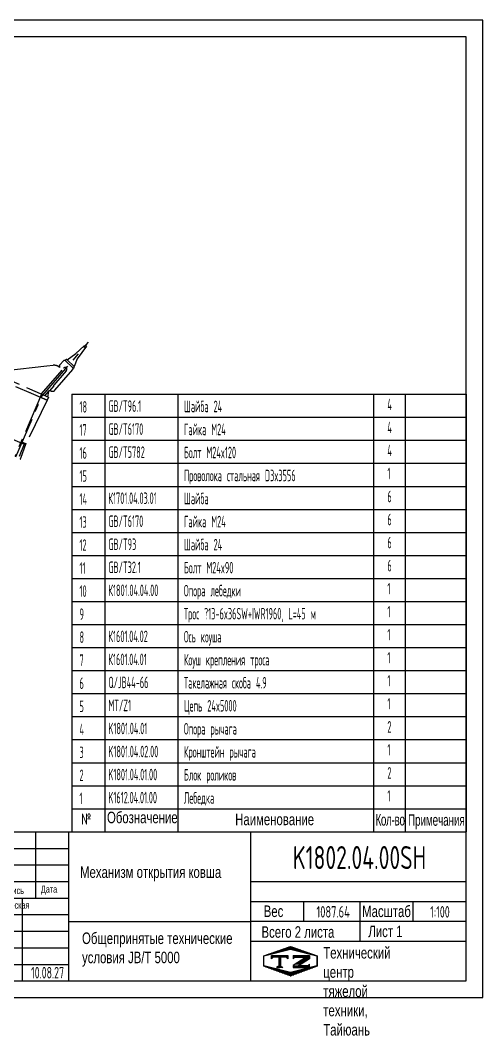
# Model space of a CAD drawing. Header units: millimetres. Extents: x 1289 to 43289, y -37 to 30828.
# Drawn here: x 29221 to 43289, y -37 to 30828 of the extents above; entities that cross this region are included whole.
import ezdxf
from ezdxf.enums import TextEntityAlignment as Align

# ---------------------------------------------------------------- set-up
doc = ezdxf.new("R2010")
doc.units = ezdxf.units.MM
doc.header["$LTSCALE"] = 1000
doc.linetypes.add('G', pattern=[2, 1.25, -0.25, 0.25, -0.25])
doc.linetypes.add('K', pattern=[2.5, 1.25, -0.25, 0.25, -0.25, 0.25, -0.25])
for name, color, linetype in [('01', 7, 'Continuous'), ('02', 1, 'Continuous'), ('05', 4, 'G'), ('07', 6, 'K'), ('11', 3, 'Continuous'), ('THICK', 7, 'Continuous')]:
    doc.layers.add(name, color=color, linetype=linetype)
doc.styles.add('HZLIB', font='TXT.shx', dxfattribs={"width": 0.5, "height": 350})
doc.styles.get("Standard").update_dxf_attribs({"font": 'isocp', "width": 0.707, "bigfont": 'intecad.shx'})

# ---------------------------------------------------------------- blocks, each defined once
blk = doc.blocks.new('*U41')
at = {"layer": '01'}
for points in [[(415, 292), (25, 292)], [(25, 292), (25, 5)], [(415, 5), (415, 292)], [(25, 5), (415, 5)]]:
    blk.add_lwpolyline(points, dxfattribs=at)
at = {"layer": '02'}
for points in [[(420, 297), (0, 297)], [(0, 297), (0, 0)], [(420, 0), (420, 297)], [(0, 0), (420, 0)]]:
    blk.add_lwpolyline(points, dxfattribs=at)
blk = doc.blocks.new('*X65')
at = {"color": 0}
for p, q in [((127.06, 7.8), (132.06, 7.8)), ((127.06, 7.5), (132.06, 7.5)), ((127.06, 7.2), (127.32, 7.2)), ((129.23, 6.3), (131.04, 6.3)), ((129.7, 6.6), (131.51, 6.6)), ((130.16, 6.9), (131.98, 6.9)), ((130.62, 7.2), (132.06, 7.2)), ((127.84, 5.4), (129.64, 5.4)), ((128.3, 5.7), (130.1, 5.7)), ((128.77, 6), (130.57, 6))]:
    blk.add_line(p, q, dxfattribs=at)
blk = doc.blocks.new('*X66')
at = {"color": 0}
for p, q in [((127.06, 4.8), (132.06, 4.8)), ((127.06, 4.5), (132.06, 4.5)), ((131.84, 5.1), (132.06, 5.1))]:
    blk.add_line(p, q, dxfattribs=at)
blk = doc.blocks.new('*X64')
at = {"color": 0}
for p, q in [((122.34, 4.5), (123.72, 4.5)), ((122.82, 4.8), (123.24, 4.8))]:
    blk.add_line(p, q, dxfattribs=at)
blk = doc.blocks.new('*X63')
at = {"color": 0}
for p, q in [((120.53, 7.8), (125.53, 7.8)), ((120.53, 7.5), (125.53, 7.5)), ((120.53, 7.2), (120.79, 7.2)), ((125.27, 7.2), (125.53, 7.2))]:
    blk.add_line(p, q, dxfattribs=at)
blk = doc.blocks.new('*X62')
at = {"color": 0}
for p, q in [((122.38, 9.3), (124.32, 9.3)), ((123.24, 9.6), (125.52, 9.6)), ((124.1, 9.9), (128.52, 9.9)), ((124.97, 10.2), (127.67, 10.2)), ((125.83, 10.5), (126.82, 10.5)), ((127.02, 9.6), (129.37, 9.6)), ((128.22, 9.3), (130.22, 9.3)), ((118.22, 7.8), (118.32, 7.8)), ((118.22, 7.5), (118.27, 7.5)), ((118.22, 7.2), (118.27, 7.2)), ((118.22, 6.9), (118.27, 6.9)), ((118.22, 6.6), (118.27, 6.6)), ((118.22, 6.3), (118.27, 6.3)), ((118.94, 8.1), (119.52, 8.1)), ((119.8, 8.4), (120.72, 8.4)), ((120.66, 8.7), (121.92, 8.7)), ((121.52, 9), (123.12, 9)), ((129.42, 9), (131.07, 9)), ((130.62, 8.7), (131.92, 8.7)), ((131.82, 8.4), (132.77, 8.4)), ((133.02, 8.1), (133.62, 8.1)), ((134.22, 7.8), (134.32, 7.8)), ((134.27, 7.5), (134.32, 7.5)), ((134.27, 7.2), (134.32, 7.2)), ((134.27, 6.9), (134.32, 6.9)), ((134.27, 6.6), (134.32, 6.6)), ((134.27, 6.3), (134.32, 6.3)), ((118.22, 6), (118.27, 6)), ((118.22, 5.7), (118.27, 5.7)), ((118.22, 5.4), (118.27, 5.4)), ((118.22, 5.1), (118.27, 5.1)), ((118.22, 4.8), (118.27, 4.8)), ((118.79, 4.5), (119.42, 4.5)), ((119.61, 4.2), (120.62, 4.2)), ((120.43, 3.9), (121.82, 3.9)), ((121.26, 3.6), (123.02, 3.6)), ((122.08, 3.3), (124.22, 3.3)), ((128.32, 3.3), (130.51, 3.3)), ((129.52, 3.6), (131.32, 3.6)), ((130.72, 3.9), (132.14, 3.9)), ((131.92, 4.2), (132.95, 4.2)), ((133.12, 4.5), (133.76, 4.5)), ((134.27, 6), (134.32, 6)), ((134.27, 5.7), (134.32, 5.7)), ((134.27, 5.4), (134.32, 5.4)), ((134.27, 5.1), (134.32, 5.1)), ((134.27, 4.8), (134.32, 4.8)), ((122.91, 3), (125.42, 3)), ((123.73, 2.7), (128.89, 2.7)), ((124.55, 2.4), (128.07, 2.4)), ((125.38, 2.1), (127.26, 2.1)), ((126.2, 1.8), (126.45, 1.8)), ((127.12, 3), (129.7, 3))]:
    blk.add_line(p, q, dxfattribs=at)

msp = doc.modelspace()

# ---------------------------------------------------------------- linework, layer by layer
for p, q in [((30789.16, 19462.27), (30789.16, 6162.27)), ((30789.16, 19462.27), (42789.16, 19462.27)), ((31789.16, 19462.27), (31789.16, 6162.27)), ((34016.66, 19462.27), (34016.66, 6162.27)), ((39964.04, 19462.27), (39964.04, 6162.27)), ((40932.45, 19462.27), (40932.45, 6162.27)), ((42789.16, 19462.27), (42789.16, 6162.27)), ((30789.16, 18762.27), (42789.16, 18762.27)), ((30789.16, 18062.27), (42789.16, 18062.27)), ((30789.16, 17362.27), (42789.16, 17362.27)), ((30789.16, 16662.27), (42789.16, 16662.27)), ((30789.16, 15962.27), (42789.16, 15962.27)), ((30789.16, 15262.27), (42789.16, 15262.27)), ((30789.16, 14562.27), (42789.16, 14562.27)), ((30789.16, 13862.27), (42789.16, 13862.27)), ((30789.16, 13162.27), (42789.16, 13162.27)), ((30789.16, 12462.27), (42789.16, 12462.27)), ((30789.16, 11762.27), (42789.16, 11762.27)), ((30789.16, 11062.27), (42789.16, 11062.27)), ((30789.16, 10362.27), (42789.16, 10362.27)), ((30789.16, 9662.27), (42789.16, 9662.27)), ((30789.16, 8962.27), (42789.16, 8962.27)), ((30789.16, 8262.27), (42789.16, 8262.27)), ((30789.16, 7562.27), (42789.16, 7562.27)), ((30789.16, 6862.27), (42789.16, 6862.27)), ((30789.16, 6162.27), (42789.16, 6162.27))]:
    msp.add_line(p, q)
at = {"layer": '05', "linetype": 'G'}
for p, q in [((29847.16, 19365.94), (31293.33, 21042.36)), ((29085.64, 17555.81), (29860.77, 19357.11))]:
    msp.add_line(p, q, dxfattribs=at)
at = {"layer": '07', "color": 6, "linetype": 'K'}
for p, q in [((30647.15, 20509.09), (30914.11, 20696.86)), ((30914.11, 20696.86), (31163.15, 20931.53)), ((31237.98, 20923.28), (30955.37, 20539.76)), ((31163.15, 20931.53), (31216.88, 20947.6)), ((31216.88, 20947.6), (31237.98, 20923.28)), ((30536.01, 20475.38), (30419.4, 20350.96)), ((30814.45, 20270.24), (30592.48, 20477.28)), ((30647.15, 20509.09), (30860.22, 20300.92)), ((30955.37, 20539.76), (30860.22, 20300.92)), ((28035.08, 20259), (29498.81, 19629.13)), ((28785.67, 20179.76), (30027.31, 20326)), ((30486.21, 20194.44), (29858.29, 19470.09)), ((30027.31, 20326), (30218.68, 20341.16)), ((30616.96, 20177.13), (30240.44, 19742.01)), ((30276.01, 19585.54), (30817.48, 20214.9)), ((30375.37, 20311.01), (30419.37, 20289.25)), ((30411.52, 20308.54), (30419.37, 20289.25)), ((29871.02, 19468.97), (29053.68, 17569.56)), ((30041.72, 19279.24), (29085.5, 19690.72)), ((29458.65, 19535.81), (30043.78, 19284.02)), ((29498.81, 19629.13), (30083.94, 19377.35)), ((30081.28, 19557.24), (29958.02, 19414.11)), ((30076.39, 19549.55), (30044.1, 19378.38)), ((30104.34, 19562.56), (30105.97, 19561.86)), ((30237.89, 19718.91), (30105.3, 19561.06)), ((30125.03, 19584.15), (30131.9, 19577.72)), ((30236.7, 19722.3), (30237.89, 19718.91)), ((30041.72, 19279.24), (29394.41, 17959.65)), ((30083.94, 19377.35), (30041.72, 19279.24)), ((28528.75, 18293.18), (29266.36, 17975.77)), ((29342.6, 17942.97), (29182.04, 17569.85)), ((29394.41, 17959.65), (29230.87, 17505.42)), ((29266.36, 17975.77), (29342.6, 17942.97)), ((29280.51, 18008.66), (29362.17, 17973.52)), ((29362.17, 17973.52), (29394.41, 17959.65))]:
    msp.add_line(p, q, dxfattribs=at)
for centre, radius, start, end in [((30565.2, 20448.03), 40, 46.992178, 136.856571), ((30627.31, 20480.29), 34.97, 55.441101, 184.941693), ((30242.37, 20042.1), 300, 63.684436, 94.529596), ((30448.58, 20323.6), 40, 136.856571, 202.117802), ((30585.86, 20221.27), 54, 305.160027, 148.623472), ((30836.63, 20286.63), 27.58, 216.464088, 31.202086), ((30787.16, 20240.99), 40, 319.292874, 46.992178), ((30096.44, 19544.19), 20, 66.717139, 139.264654), ((30200.2, 19650.76), 100, 226.918263, 319.292874), ((30255.57, 19728.93), 20, 139.129822, 199.345194), ((29136.79, 17539.29), 100, 327.484381, 340.199397)]:
    msp.add_arc(centre, radius, start, end, dxfattribs=at)
at = {"layer": 'THICK'}
for p, q in [((24638.94, 6162.27), (42789.16, 6162.27)), ((29690.61, 4147.11), (29690.61, 6162.27)), ((30698.19, 1628.15), (30698.19, 6162.27)), ((36239.88, 1628.15), (36239.88, 6162.27)), ((42789.16, 1628.15), (42789.16, 6162.27)), ((24652.7, 4650.9), (30698.19, 4650.9)), ((36239.88, 4650.9), (42789.16, 4650.9)), ((24652.7, 4147.11), (30698.19, 4147.11)), ((29287.57, 1628.15), (29287.57, 4147.11)), ((36239.88, 4046.35), (42789.16, 4046.35)), ((37852.01, 3441.8), (37852.01, 4046.35)), ((39564.9, 2837.25), (39564.9, 4046.35)), ((41177.03, 3441.8), (41177.03, 4046.35)), ((30698.19, 3433.07), (36239.88, 3433.07)), ((36239.88, 3441.8), (42789.16, 3441.8)), ((36239.88, 2837.25), (42789.16, 2837.25)), ((24652.7, 1628.15), (42789.16, 1628.15))]:
    msp.add_line(p, q, dxfattribs=at)
at = {"layer": 'THICK', "color": 3}
for p, q in [((24652.7, 5658.48), (30698.19, 5658.48)), ((24652.7, 5154.69), (30698.19, 5154.69)), ((24652.7, 3643.32), (30698.19, 3643.32)), ((24652.7, 3139.53), (30698.19, 3139.53)), ((24652.7, 2635.73), (30698.19, 2635.73)), ((36628.01, 2394.53), (37444.66, 2678.97)), ((36633.31, 2388.12), (37439.38, 2589.64)), ((37439.38, 2589.64), (38245.45, 2388.12)), ((37444.66, 2678.97), (38250.7, 2394.53)), ((36628.01, 2077.77), (36628.01, 2394.53)), ((36633.31, 2085.85), (36633.31, 2388.12)), ((36860.93, 2303.16), (36860.93, 2403.92)), ((36860.93, 2403.92), (37364.72, 2403.92)), ((36911.31, 2353.54), (36860.93, 2303.16)), ((37314.34, 2353.54), (36911.31, 2353.54)), ((37090.77, 2354.02), (37090.77, 2077.67)), ((37112.81, 2354.02), (37112.81, 2077.67)), ((37138, 2354.02), (37138, 2077.67)), ((37364.72, 2303.16), (37314.34, 2353.54)), ((37364.72, 2403.92), (37364.72, 2303.16)), ((37518.98, 2403.92), (37518.98, 2303.16)), ((37518.98, 2403.92), (38022.78, 2403.92)), ((37518.98, 2303.16), (37569.36, 2353.54)), ((37915.71, 2353.54), (37518.98, 2096.86)), ((37569.36, 2353.54), (37915.71, 2353.54)), ((38022.76, 2304.13), (37764.66, 2138.94)), ((38022.78, 2403.92), (38022.78, 2303.16)), ((38245.45, 2388.12), (38245.45, 2085.85)), ((38250.7, 2394.53), (38250.7, 2077.77)), ((24652.7, 2131.94), (30698.19, 2131.94)), ((37444.66, 1780.4), (36628.01, 2077.77)), ((37439.38, 1884.33), (36633.31, 2085.85)), ((37112.81, 2100.7), (37015.21, 2039.28)), ((37015.21, 2039.28), (37112.81, 2039.28)), ((37112.81, 2100.7), (37210.42, 2039.28)), ((37210.42, 2039.28), (37112.81, 2039.28)), ((38245.45, 2085.85), (37439.38, 1884.33)), ((38250.7, 2077.77), (37444.66, 1780.4)), ((37518.98, 2096.86), (37518.98, 2039.28)), ((37518.98, 2039.28), (38022.76, 2039.28)), ((37764.66, 2138.94), (37687.66, 2089.66)), ((37972.38, 2089.66), (37687.66, 2089.66)), ((38022.76, 2140.04), (37972.38, 2089.66)), ((38022.76, 2039.28), (38022.76, 2140.04))]:
    msp.add_line(p, q, dxfattribs=at)

# ---------------------------------------------------------------- block references
at = {"layer": '01', "xscale": 100, "yscale": 100, "zscale": 100}
msp.add_blockref('*U41', (1289.16, 1128.15), dxfattribs=at)
at = {"layer": 'THICK', "color": 3, "xscale": 100.7581312440609, "yscale": 100.7581312440579, "zscale": 100.7581312440573}
for name in ['*X62', '*X63', '*X65', '*X64', '*X66']:
    msp.add_blockref(name, (24716.42, 1603.54), dxfattribs=at)

# ---------------------------------------------------------------- texts
at = {"style": 'HZLIB', "width": 0.5}
for s, p in [('18', (31022.5, 18902.27)), ('GB/T96.1', (31902.5, 18926.54)), ('Шайба 24', (34199.07, 18916.54)), ('4', (40388.86, 18976.54)), ('17', (31022.5, 18202.27)), ('GB/T6170', (31902.5, 18226.55)), ('Гайка M24', (34199.07, 18216.55)), ('4', (40388.86, 18276.55)), ('4', (40388.86, 17576.56)), ('16', (31022.5, 17502.27)), ('GB/T5782', (31902.5, 17526.56)), ('Болт M24x120', (34199.07, 17516.56)), ('15', (31022.5, 16802.27)), ('Проволока стальная D3x3556', (34199.07, 16816.57)), ('1', (40388.86, 16876.57)), ('14', (31022.5, 16102.27)), ('К1701.04.03.01', (31902.5, 16126.58)), ('Шайба', (34199.07, 16116.58)), ('6', (40388.86, 16176.58)), ('13', (31022.5, 15402.27)), ('GB/T6170', (31902.5, 15426.59)), ('Гайка M24', (34199.07, 15416.59)), ('6', (40388.86, 15476.59)), ('6', (40388.86, 14776.6)), ('12', (31022.5, 14702.27)), ('GB/T93', (31902.5, 14726.6)), ('Шайба 24', (34199.07, 14716.6)), ('11', (31022.5, 14002.27)), ('GB/T32.1', (31902.5, 14026.61)), ('Болт M24x90', (34199.07, 14016.61)), ('6', (40388.86, 14076.61)), ('10', (31022.5, 13302.27)), ('К1801.04.04.00', (31902.5, 13326.62)), ('Опора лебедки', (34199.07, 13316.62)), ('1', (40388.86, 13376.62)), ('Трос ?13-6x36SW+IWR1960, L=45 м', (34199.07, 12616.63)), ('1', (40388.86, 12676.63)), ('9', (31022.5, 12602.27)), ('8', (31022.5, 11902.27)), ('К1601.04.02', (31902.5, 11926.64)), ('Ось коуша', (34199.07, 11916.64)), ('1', (40388.86, 11976.64)), ('7', (31022.5, 11202.27)), ('К1601.04.01', (31902.5, 11226.65)), ('Коуш крепления троса', (34199.07, 11216.65)), ('1', (40388.86, 11276.65)), ('6', (31022.5, 10502.27)), ('Q/JB44-66', (31902.5, 10526.66)), ('Такелажная скоба 4.9', (34199.07, 10516.66)), ('1', (40388.86, 10576.66)), ('1', (40388.86, 9876.67)), ('5', (31022.5, 9802.27)), ('MT/Z1', (31902.5, 9826.67)), ('Цепь 24x5000', (34199.07, 9816.67)), ('4', (31022.5, 9102.27)), ('K1801.04.01', (31902.5, 9126.68)), ('Опора рычага', (34199.07, 9116.68)), ('2', (40388.86, 9176.68)), ('3', (31022.5, 8402.27)), ('K1801.04.02.00', (31902.5, 8426.69)), ('Кронштейн рычага', (34199.07, 8416.69)), ('1', (40388.86, 8476.69)), ('2', (31022.5, 7702.27)), ('K1801.04.01.00', (31902.5, 7726.7)), ('Блок роликов', (34199.07, 7716.7)), ('2', (40388.86, 7776.7)), ('1', (40388.86, 7076.71)), ('1', (31022.5, 7002.27)), ('K1612.04.01.00', (31902.5, 7026.71)), ('Лебедка', (34199.07, 7016.71))]:
    msp.add_text(s, height=350, dxfattribs=at).set_placement(p)
at = {"layer": '01', "attachment_point": 1}
for s, insert, char_height in [('{\\fArial|b0|i0|c204|p34;Обозначение}', (31859.16, 6772.27), 350), ('{\\Fisocp,intecad|c204;№}', (31079.16, 6722.27), 350), ('{\\fArial|b0|i0|c204|p34;Наименование}', (35759.16, 6712.27), 350), ('{\\fArial|b0|i0|c204|p34;\\W0.607;\\T0.95;Кол-во}', (40029.16, 6702.27), 350), ('{\\fArial|b0|i0|c204|p34;\\W0.607;Примечания}', (41019.16, 6694.45), 350), ('{\\fArial|b0|i0|c204|p34;\\C3;Механизм открытия ковша}', (31040, 5110), 350), ('{\\fArial|b0|i0|c204|p34;Подпись}', (28453.54, 4483.71), 214.8418), ('{\\fArial|b0|i0|c204|p34;Дата}', (29846.97, 4524.9), 214.8418), ('{\\fArial|b0|i0|c204|p34;Технологическая\\Pпроверка}', (27741.45, 4038.38), 214.8418), ('{\\fArial|b0|i0|c204|p34;Вес}', (36626.9, 3921.24), 350.9083), ('{\\fArial|b0|i0|c204|p34;Общепринятые технические\\Pусловия \\fArial|b0|i0|c0|p34;JB/T 5000}', (31100, 3100), 350), ('{\\fArial|b0|i0|c204|p34;Всего 2 листа}', (36560, 3290), 350), ('{\\fArial|b0|i0|c204|p34;Лист 1}', (39810, 3310), 350)]:
    msp.add_mtext(s, dxfattribs=dict(at, insert=insert, char_height=char_height))
at = {"layer": '01', "insert": (38437.85, 2659.17), "char_height": 350.9083, "width": 16.4903, "attachment_point": 1}
msp.add_mtext('{\\fArial|b0|i0|c204|p34;Технический центр\\Pтяжелой техники, Тайюань}', dxfattribs=at)
at = {"layer": '05', "insert": (39620.3, 3919.58), "char_height": 351.0488, "attachment_point": 1}
msp.add_mtext('{\\fArial|b0|i0|c204|p34;\\C0;Масштаб}', dxfattribs=at)
at = {"layer": '11'}
for s, height, width, p, p2 in [('K1802.04.00SH', 700, 0.694307, (37508.84, 5028.15), (41569.49, 5028.15)), ('1087.64', 350, 0.682047, (38231.89, 3553.15), (39246.44, 3553.15)), ('1:100', 350, 0.665425, (41692.13, 3553.15), (42286.2, 3553.15)), ('10.08.27', 351.049, 0.642055, (29549.61, 1703.38), (30552.61, 1703.38))]:
    msp.add_text(s, height=height, dxfattribs=dict(at, width=width)).set_placement(p, p2, align=Align.FIT)

doc.saveas('drawing.dxf')
